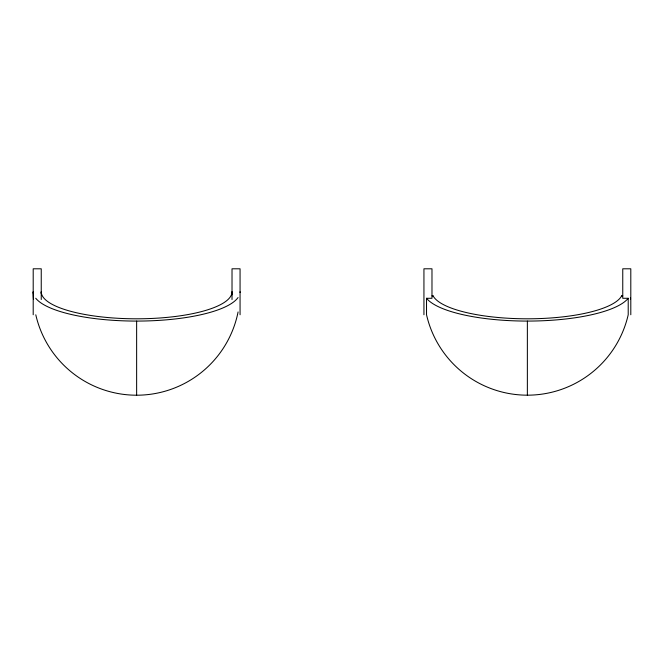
<?xml version="1.0" encoding="UTF-8"?>
<svg xmlns="http://www.w3.org/2000/svg" width="664" height="664" viewBox="0 0 664 664"><rect width="100%" height="100%" fill="white"/><g stroke="black" fill="none" stroke-linecap="round" stroke-linejoin="round"><path stroke-width="1" d="M630.8 314.761L630.8 268.796L622.757 268.796L622.757 298.285L628.21 298.285L628.21 314.761A103.435 103.435 0 0 1 426.529 314.761L426.529 298.285L431.982 298.285L431.982 268.796L423.939 268.796L423.939 314.761M431.982 295.845L433.069 295.845A95.384 27.025 0 0 0 527.365 318.803A95.384 27.025 0 0 0 621.67 295.845L622.757 295.845M426.529 298.285A103.435 29.299 0 0 0 527.365 321.077L527.365 395.204M240.061 314.761L240.061 268.796L232.018 268.796L232.018 299.522M136.635 321.077L136.635 395.204M41.243 299.522L41.243 268.796L33.2 268.796L33.2 314.761M628.21 298.285A103.435 29.299 0 0 1 527.365 321.077M432.762 296.468A95.118 22.277 0 0 1 433.069 295.845M621.67 295.845A95.118 22.277 0 0 1 621.977 296.468M630.451 297.713A103.186 24.161 0 0 1 630.534 299.165M238.077 311.956A103.435 103.435 0 0 1 35.79 314.794M33.49 299.505A103.435 103.435 0 0 1 33.2 291.778A103.435 29.299 0 0 0 33.482 293.953M240.061 291.778A103.435 29.299 0 0 1 240.028 292.5M238.044 297.538A103.435 29.299 0 0 1 137.904 321.077A103.435 29.299 0 0 1 35.748 298.244M231.968 294.833A95.384 95.384 0 0 0 232.018 291.778A95.384 27.025 0 0 1 136.635 318.803A95.384 27.025 0 0 1 41.243 291.778A95.384 95.384 0 0 0 41.268 293.812"/></g></svg>
